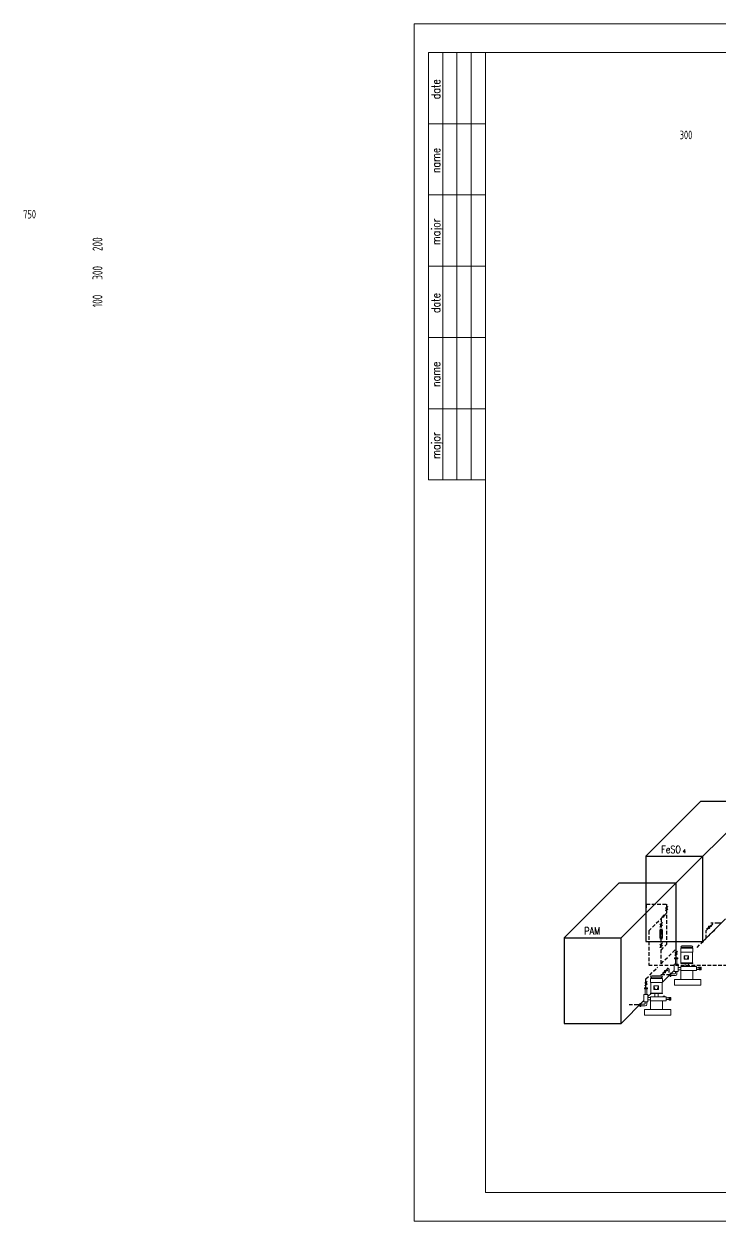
# Model space of a CAD drawing. Extents: x 838828 to 1489448, y 610351 to 848160.
# Drawn here: x 938734 to 963155, y 659886 to 701886 of the extents above; entities that cross this region are included whole.
import ezdxf
from ezdxf.enums import TextEntityAlignment as Align

# ---------------------------------------------------------------- set-up
doc = ezdxf.new("R2010")
doc.units = 0
doc.header["$LTSCALE"] = 1000
doc.header["$MEASUREMENT"] = 0
doc.linetypes.add('HIDDEN2', pattern=[0.1875, 0.125, -0.0625])
doc.layers.get('0').update_dxf_attribs({"linetype": 'CONTINUOUS', "lineweight": 13})
for name, color, linetype, lineweight in [('2', 7, 'CONTINUOUS', 13), ('D', 3, 'CONTINUOUS', 13), ('HATCH', 8, 'CONTINUOUS', 13), ('标注', 8, 'CONTINUOUS', 13), ('水位线', 3, 'CONTINUOUS', 13), ('设备', 6, 'CONTINUOUS', 13)]:
    doc.layers.add(name, color=color, linetype=linetype, lineweight=lineweight)
doc.layers.add('加药管道', color=1, linetype='HIDDEN2')
doc.layers.add('設備B', color=3, linetype='CONTINUOUS')
doc.styles.add('HZ', font='romans.shx', dxfattribs={"width": 0.7, "bigfont": 'gbcbig.shx'})
doc.styles.get("Standard").update_dxf_attribs({"font": 'ROMANS.SHX', "width": 1.2, "bigfont": 'gbcbig.shx'})
doc.styles.add('TSSD_DIMENSION', font='tssdeng.shx', dxfattribs={"width": 0.7, "bigfont": 'tssdchn.shx'})

msp = doc.modelspace()

# ---------------------------------------------------------------- hatches: boundary and pattern name
at = {"layer": '设备'}
h = msp.add_hatch(color=256, dxfattribs=at)
h.paths.add_polyline_path([(961293, 670866, 0.144014), (961280, 670870, 0.74823), (961266, 670825)])
h.paths.add_polyline_path([(961293, 670866), (961266, 670825, 0.144014), (961280, 670821, 0.74823)])
h = msp.add_hatch(color=256, dxfattribs=at)
h.paths.add_polyline_path([(961166, 670608, 0.144014), (961154, 670602, 0.74823), (961177, 670560)])
h.paths.add_polyline_path([(961166, 670608), (961177, 670560, 0.144014), (961189, 670567, 0.74823)])
h = msp.add_hatch(color=256, dxfattribs=at)
h.paths.add_polyline_path([(961101, 670299, 0.144014), (961088, 670303, 0.74823), (961075, 670258)])
h.paths.add_polyline_path([(961101, 670299), (961075, 670258, 0.144014), (961088, 670254, 0.74823)])
h = msp.add_hatch(color=256, dxfattribs=at)
h.paths.add_polyline_path([(962740, 670181, 0.144014), (962749, 670166, 0.74823), (962801, 670194)])
h.paths.add_polyline_path([(962740, 670181), (962801, 670194, 0.144014), (962792, 670209, 0.74823)])
h = msp.add_hatch(color=256, dxfattribs=at)
h.paths.add_polyline_path([(961101, 669585, 0.144014), (961088, 669589, 0.74823), (961075, 669543)])
h.paths.add_polyline_path([(961101, 669585), (961075, 669543, 0.144014), (961088, 669539, 0.74823)])
h = msp.add_hatch(color=256, dxfattribs=at)
h.paths.add_polyline_path([(961629, 669297, 0.144014), (961615, 669301, 0.74823), (961602, 669256)])
h.paths.add_polyline_path([(961629, 669297), (961602, 669256, 0.144014), (961615, 669252, 0.74823)])
h = msp.add_hatch(color=256, dxfattribs=at)
h.paths.add_polyline_path([(961190, 668630, 0.144014), (961198, 668614, 0.74823), (961250, 668643)])
h.paths.add_polyline_path([(961190, 668630), (961250, 668643, 0.144014), (961242, 668658, 0.74823)])
h = msp.add_hatch(color=256, dxfattribs=at)
h.paths.add_polyline_path([(960569, 668238, 0.144014), (960556, 668242, 0.74823), (960543, 668196)])
h.paths.add_polyline_path([(960569, 668238), (960543, 668196, 0.144014), (960556, 668192, 0.74823)])

# ---------------------------------------------------------------- linework, layer by layer
at = {"linetype": 'Continuous'}
for p, q in [((1011826, 701886), (952426, 701886)), ((952426, 701886), (952426, 659886)), ((952926, 700886), (952926, 685886)), ((954926, 700886), (952926, 700886)), ((953426, 700886), (953426, 685886)), ((953926, 700886), (953926, 685886)), ((954426, 700886), (954426, 685886)), ((1010826, 700886), (954926, 700886)), ((954926, 700886), (954926, 660886)), ((954926, 698386), (952926, 698386)), ((954926, 695886), (952926, 695886)), ((954926, 693386), (952926, 693386)), ((954926, 690886), (952926, 690886)), ((954926, 688386), (952926, 688386)), ((954926, 685886), (952926, 685886)), ((952426, 659886), (1011826, 659886))]:
    msp.add_line(p, q, dxfattribs=at)
msp.add_line((954926, 660886), (1010826, 660886))
at = {"layer": '2'}
for p, q in [((961045, 670132), (961131, 670132)), ((961045, 670108), (961131, 670108)), ((961045, 670089), (961131, 670089)), ((961045, 669828), (961045, 670089)), ((961064, 670108), (961064, 669810)), ((961064, 670072), (961098, 670072)), ((961064, 670061), (961082, 670061)), ((961064, 670051), (961082, 670051)), ((961064, 670040), (961098, 670040)), ((961064, 670030), (961082, 670030)), ((961064, 670020), (961082, 670020)), ((961064, 670009), (961098, 670009)), ((961064, 669998), (961082, 669998)), ((961064, 669988), (961082, 669988)), ((961064, 669977), (961098, 669977)), ((961064, 669967), (961082, 669967)), ((961064, 669957), (961082, 669957)), ((961064, 669946), (961098, 669946)), ((961064, 669936), (961082, 669936)), ((961070, 670032), (961109, 670032)), ((961078, 669973), (961070, 670032)), ((961098, 669973), (961078, 669973)), ((961109, 670032), (961098, 669973)), ((961113, 670108), (961113, 669810)), ((961131, 670089), (961131, 669828)), ((961131, 669828), (961045, 669828)), ((961045, 669810), (961131, 669810)), ((961045, 669786), (961131, 669786)), ((961064, 669859), (961113, 669859)), ((961064, 669841), (961064, 669859)), ((961113, 669841), (961064, 669841)), ((961113, 669859), (961113, 669841))]:
    msp.add_line(p, q, dxfattribs=at)
at = {"layer": 'D', "ltscale": 200}
for p, q in [((961323, 670924), (961236, 670767)), ((961323, 670924), (961236, 670861)), ((961323, 670830), (961236, 670861)), ((961236, 670767), (961323, 670830)), ((961131, 670357), (961045, 670200)), ((961131, 670357), (961045, 670294)), ((961096, 670551), (961247, 670617)), ((961180, 670551), (961096, 670551)), ((961247, 670617), (961163, 670617)), ((961163, 670617), (961180, 670551)), ((961131, 670263), (961045, 670294)), ((961045, 670200), (961131, 670263)), ((962870, 670229), (962684, 670146)), ((962684, 670146), (962787, 670146)), ((962787, 670146), (962754, 670229)), ((962870, 670229), (962754, 670229)), ((961131, 669643), (961045, 669485)), ((961131, 669643), (961045, 669579)), ((961131, 669549), (961045, 669579)), ((961045, 669485), (961131, 669549)), ((961659, 669355), (961572, 669198)), ((961659, 669355), (961572, 669292)), ((961659, 669261), (961572, 669292)), ((961572, 669198), (961659, 669261)), ((961320, 668678), (961133, 668595)), ((961237, 668595), (961203, 668678)), ((961320, 668678), (961203, 668678)), ((960599, 668296), (960513, 668138)), ((960599, 668296), (960513, 668232)), ((960599, 668202), (960513, 668232)), ((961133, 668595), (961237, 668595)), ((960513, 668138), (960599, 668202))]:
    msp.add_line(p, q, dxfattribs=at)
at = {"layer": '加药管道'}
for p, q in [((960574, 670871), (960574, 671001)), ((960574, 671001), (961280, 671001)), ((961280, 671001), (961280, 669585)), ((960652, 670067), (961280, 670692)), ((961088, 670501), (961088, 670132)), ((962812, 670229), (962915, 670332)), ((963102, 670332), (962836, 670332)), ((963209, 670332), (963102, 670332)), ((960652, 670067), (960652, 668860)), ((962350, 669488), (962999, 670134)), ((962665, 670076), (962735, 670146)), ((962665, 669802), (962665, 670076)), ((961088, 668913), (961088, 669786)), ((961088, 669394), (961280, 669585)), ((961088, 668913), (961620, 669443)), ((961615, 669323), (961615, 669443)), ((961615, 669122), (961615, 669230)), ((960556, 668383), (960969, 668795)), ((960652, 668860), (965093, 668860)), ((961262, 668678), (961365, 668780)), ((961365, 668607), (961365, 668780)), ((960556, 668264), (960556, 668383)), ((961201, 668525), (961029, 668525)), ((961115, 668525), (961185, 668595)), ((961402, 668525), (961201, 668525)), ((960556, 668063), (960556, 668170)), ((960271, 667466), (959970, 667466)), ((960343, 667466), (960142, 667466))]:
    msp.add_line(p, q, dxfattribs=at)
at = {"layer": '水位线'}
for p, q in [((961774, 669496), (961774, 669500)), ((962199, 669496), (961774, 669496)), ((961812, 669454), (961812, 669496)), ((961819, 669545), (962154, 669545)), ((962161, 669454), (962161, 669496)), ((962199, 669500), (962199, 669496)), ((961559, 669090), (961559, 669122)), ((961559, 669122), (961672, 669122)), ((961672, 669090), (961559, 669090)), ((961587, 669090), (961587, 668895)), ((961644, 668895), (961644, 669090)), ((961672, 669122), (961672, 669090)), ((961774, 669454), (962199, 669454)), ((961774, 669316), (961774, 669454)), ((962199, 669316), (961774, 669316)), ((961785, 669316), (962188, 669316)), ((961785, 668945), (961785, 669316)), ((961892, 669195), (961935, 669074)), ((961892, 669195), (962049, 669195)), ((961892, 669074), (961892, 669195)), ((962049, 669074), (961892, 669074)), ((962049, 669195), (962006, 669074)), ((962049, 669195), (962049, 669074)), ((962188, 669316), (962188, 668945)), ((962199, 669454), (962199, 669316)), ((961544, 668895), (961686, 668895)), ((961544, 668638), (961544, 668895)), ((961686, 668895), (961686, 668638)), ((961774, 668786), (961686, 668786)), ((961686, 668786), (961686, 668704)), ((961686, 668704), (961774, 668704)), ((961774, 668945), (962199, 668945)), ((961774, 668926), (961774, 668945)), ((962199, 668926), (961774, 668926)), ((961774, 668814), (962324, 668814)), ((961774, 668676), (961774, 668814)), ((961774, 668704), (961774, 668786)), ((961774, 668676), (961774, 668364)), ((962324, 668676), (961774, 668676)), ((962188, 668945), (961785, 668945)), ((961926, 668926), (962047, 668926)), ((961926, 668814), (961926, 668926)), ((962047, 668814), (961926, 668814)), ((962047, 668926), (962047, 668814)), ((962199, 668945), (962199, 668926)), ((962199, 668676), (962199, 668364)), ((962273, 668832), (962223, 668832)), ((962223, 668832), (962223, 668814)), ((962223, 668814), (962273, 668814)), ((962226, 668832), (962226, 668814)), ((962231, 668832), (962231, 668814)), ((962235, 668832), (962235, 668814)), ((962240, 668832), (962240, 668814)), ((962244, 668832), (962244, 668814)), ((962248, 668832), (962248, 668814)), ((962252, 668832), (962252, 668814)), ((962256, 668832), (962256, 668814)), ((962261, 668832), (962261, 668814)), ((962265, 668832), (962265, 668814)), ((962269, 668832), (962269, 668814)), ((962273, 668814), (962273, 668832)), ((962324, 668814), (962324, 668676)), ((962324, 668774), (962424, 668774)), ((962324, 668716), (962324, 668774)), ((962424, 668716), (962324, 668716)), ((962400, 668789), (962387, 668789)), ((962387, 668789), (962387, 668783)), ((962387, 668783), (962400, 668783)), ((962396, 668783), (962391, 668783)), ((962391, 668783), (962391, 668774)), ((962391, 668774), (962396, 668774)), ((962396, 668774), (962396, 668783)), ((962400, 668783), (962400, 668789)), ((962424, 668779), (962436, 668791)), ((962424, 668711), (962424, 668779)), ((962424, 668774), (962424, 668716)), ((962436, 668699), (962424, 668711)), ((962436, 668791), (962436, 668699)), ((962436, 668791), (962487, 668791)), ((962436, 668789), (962487, 668789)), ((962436, 668784), (962487, 668784)), ((962436, 668778), (962487, 668778)), ((962436, 668773), (962487, 668773)), ((962436, 668767), (962487, 668767)), ((962436, 668762), (962487, 668762)), ((962436, 668756), (962487, 668756)), ((962436, 668751), (962487, 668751)), ((962436, 668745), (962487, 668745)), ((962436, 668740), (962487, 668740)), ((962436, 668734), (962487, 668734)), ((962436, 668729), (962487, 668729)), ((962436, 668723), (962487, 668723)), ((962436, 668718), (962487, 668718)), ((962436, 668712), (962487, 668712)), ((962436, 668707), (962487, 668707)), ((962436, 668701), (962487, 668701)), ((962487, 668699), (962436, 668699)), ((962487, 668791), (962487, 668699)), ((960715, 668437), (960715, 668440)), ((961140, 668437), (960715, 668437)), ((960715, 668395), (961140, 668395)), ((960715, 668256), (960715, 668395)), ((961140, 668256), (960715, 668256)), ((960725, 668256), (961129, 668256)), ((960725, 667885), (960725, 668256)), ((960753, 668395), (960753, 668437)), ((960760, 668485), (961095, 668485)), ((961102, 668395), (961102, 668437)), ((961129, 668256), (961129, 667885)), ((961140, 668440), (961140, 668437)), ((961140, 668395), (961140, 668256)), ((961402, 668581), (961434, 668581)), ((961402, 668469), (961402, 668581)), ((961434, 668469), (961402, 668469)), ((961434, 668581), (961434, 668469)), ((961434, 668554), (961434, 668496)), ((961563, 668554), (961434, 668554)), ((961434, 668496), (961590, 668496)), ((961686, 668638), (961544, 668638)), ((961560, 668364), (962484, 668364)), ((961560, 668364), (961560, 668164)), ((961644, 668638), (961587, 668638)), ((961587, 668638), (961587, 668578)), ((961644, 668550), (961644, 668638)), ((961774, 668364), (961698, 668364)), ((962199, 668364), (962275, 668364)), ((962484, 668364), (962484, 668164)), ((960485, 667836), (960627, 667836)), ((960485, 667578), (960485, 667836)), ((960500, 668031), (960500, 668063)), ((960500, 668063), (960612, 668063)), ((960612, 668031), (960500, 668031)), ((960527, 668031), (960527, 667836)), ((960585, 667836), (960585, 668031)), ((960612, 668063), (960612, 668031)), ((960627, 667836), (960627, 667578)), ((960715, 667885), (961140, 667885)), ((960715, 667866), (960715, 667885)), ((961140, 667866), (960715, 667866)), ((961129, 667885), (960725, 667885)), ((960833, 668136), (960876, 668014)), ((960833, 668136), (960990, 668136)), ((960833, 668014), (960833, 668136)), ((960990, 668014), (960833, 668014)), ((960867, 667866), (960988, 667866)), ((960867, 667755), (960867, 667866)), ((960990, 668136), (960947, 668014)), ((960988, 667866), (960988, 667755)), ((960990, 668136), (960990, 668014)), ((961140, 667885), (961140, 667866)), ((961560, 668164), (962484, 668164)), ((960343, 667522), (960375, 667522)), ((960343, 667409), (960343, 667522)), ((960375, 667409), (960343, 667409)), ((960375, 667522), (960375, 667409)), ((960375, 667495), (960375, 667437)), ((960503, 667495), (960375, 667495)), ((960375, 667437), (960531, 667437)), ((960627, 667578), (960485, 667578)), ((960585, 667578), (960527, 667578)), ((960527, 667578), (960527, 667519)), ((960585, 667491), (960585, 667578)), ((960715, 667727), (960627, 667727)), ((960627, 667727), (960627, 667645)), ((960627, 667645), (960715, 667645)), ((960715, 667755), (961265, 667755)), ((960715, 667616), (960715, 667755)), ((960715, 667645), (960715, 667727)), ((960715, 667616), (960715, 667305)), ((961265, 667616), (960715, 667616)), ((960988, 667755), (960867, 667755)), ((961140, 667616), (961140, 667305)), ((961213, 667773), (961164, 667773)), ((961164, 667773), (961164, 667755)), ((961164, 667755), (961213, 667755)), ((961167, 667773), (961167, 667755)), ((961171, 667773), (961171, 667755)), ((961176, 667773), (961176, 667755)), ((961180, 667773), (961180, 667755)), ((961184, 667773), (961184, 667755)), ((961189, 667773), (961189, 667755)), ((961193, 667773), (961193, 667755)), ((961197, 667773), (961197, 667755)), ((961201, 667773), (961201, 667755)), ((961206, 667773), (961206, 667755)), ((961210, 667773), (961210, 667755)), ((961213, 667755), (961213, 667773)), ((961265, 667755), (961265, 667616)), ((961265, 667715), (961365, 667715)), ((961265, 667656), (961265, 667715)), ((961365, 667656), (961265, 667656)), ((961341, 667730), (961328, 667730)), ((961328, 667730), (961328, 667724)), ((961328, 667724), (961341, 667724)), ((961337, 667724), (961332, 667724)), ((961332, 667724), (961332, 667715)), ((961332, 667715), (961337, 667715)), ((961337, 667715), (961337, 667724)), ((961341, 667724), (961341, 667730)), ((961365, 667719), (961377, 667732)), ((961365, 667652), (961365, 667719)), ((961365, 667715), (961365, 667656)), ((961377, 667640), (961365, 667652)), ((961377, 667732), (961377, 667640)), ((961377, 667732), (961428, 667732)), ((961377, 667730), (961428, 667730)), ((961377, 667724), (961428, 667724)), ((961377, 667719), (961428, 667719)), ((961377, 667713), (961428, 667713)), ((961377, 667708), (961428, 667708)), ((961377, 667702), (961428, 667702)), ((961377, 667697), (961428, 667697)), ((961377, 667691), (961428, 667691)), ((961377, 667686), (961428, 667686)), ((961377, 667680), (961428, 667680)), ((961377, 667675), (961428, 667675)), ((961377, 667669), (961428, 667669)), ((961377, 667664), (961428, 667664)), ((961377, 667658), (961428, 667658)), ((961377, 667653), (961428, 667653)), ((961377, 667647), (961428, 667647)), ((961377, 667642), (961428, 667642)), ((961428, 667640), (961377, 667640)), ((961428, 667732), (961428, 667640)), ((960501, 667305), (961424, 667305)), ((960501, 667305), (960501, 667105)), ((960501, 667105), (961424, 667105)), ((960715, 667305), (960638, 667305)), ((961140, 667305), (961216, 667305)), ((961424, 667305), (961424, 667105))]:
    msp.add_line(p, q, dxfattribs=at)
for centre, radius, start, end in [((961819, 669500), 45, 90, 180), ((962154, 669500), 45, 0, 90), ((960760, 668440), 45, 90, 180), ((961095, 668440), 45, 0, 90), ((961563, 668578), 24, 270, 0), ((961590, 668550), 54, 270, 0), ((960503, 667519), 24, 270, 0), ((960531, 667491), 54, 270, 0)]:
    msp.add_arc(centre, radius, start, end, dxfattribs=at)
at = {"layer": '設備B'}
for p, q in [((962486, 674621), (960553, 672688)), ((964486, 674621), (961620, 671755)), ((962486, 674621), (964486, 674621)), ((960553, 672688), (962553, 672688)), ((960553, 672688), (960553, 669688)), ((962553, 669688), (962553, 672688)), ((959620, 671755), (957687, 669822)), ((959620, 671755), (961620, 671755)), ((961620, 671755), (959687, 669822)), ((961620, 669374), (961620, 671755)), ((962553, 669688), (963351, 670486)), ((957687, 669822), (959687, 669822)), ((957687, 669822), (957687, 666822)), ((959687, 666822), (959687, 669822)), ((960553, 669688), (962553, 669688)), ((960553, 669688), (962553, 669688)), ((961121, 668256), (961544, 668679)), ((960627, 667762), (960750, 667885)), ((959687, 666822), (960485, 667620)), ((957687, 666822), (959687, 666822))]:
    msp.add_line(p, q, dxfattribs=at)
at = {"layer": '设备'}
for centre, radius in [((961280, 670845), 24.7), ((961172, 670584), 24.7), ((961088, 670278), 24.7), ((962771, 670188), 30.9), ((961088, 669564), 24.7), ((961615, 669277), 24.7), ((961220, 668636), 30.9), ((960556, 668217), 24.7)]:
    msp.add_circle(centre, radius, dxfattribs=at)

# ---------------------------------------------------------------- texts
at = {"style": 'HZ', "width": 0.8}
for s, p in [('date', (953334, 699595)), ('name', (953334, 697095)), ('major', (953334, 694595)), ('date', (953334, 692095)), ('name', (953334, 689595)), ('major', (953334, 687095))]:
    msp.add_text(s, height=300, rotation=90, dxfattribs=at).set_placement(p, align=Align.CENTER)
at = {"linetype": 'ByBlock', "ltscale": 200, "width": 0.8}
for s, height, p in [('FeSO', 256, (961095, 672798)), ('4', 128, (961852, 672793)), ('PAM', 256, (958393, 669935))]:
    msp.add_text(s, height=height, dxfattribs=at).set_placement(p)
at = {"layer": 'HATCH', "color": 7, "style": 'TSSD_DIMENSION', "width": 0.7}
for s, p in [('200', (941490, 693919)), ('300', (941490, 692909)), ('100', (941490, 691949))]:
    msp.add_text(s, height=350, rotation=90, dxfattribs=at).set_placement(p)
at = {"layer": '标注', "color": 7, "ltscale": 0.001, "char_height": 300, "attachment_point": 5, "style": 'TSSD_DIMENSION'}
for s, insert in [('\\A1;300', (961960, 697991)), ('\\A1;750', (938931, 695209))]:
    msp.add_mtext(s, dxfattribs=dict(at, insert=insert))

doc.saveas('drawing.dxf')
